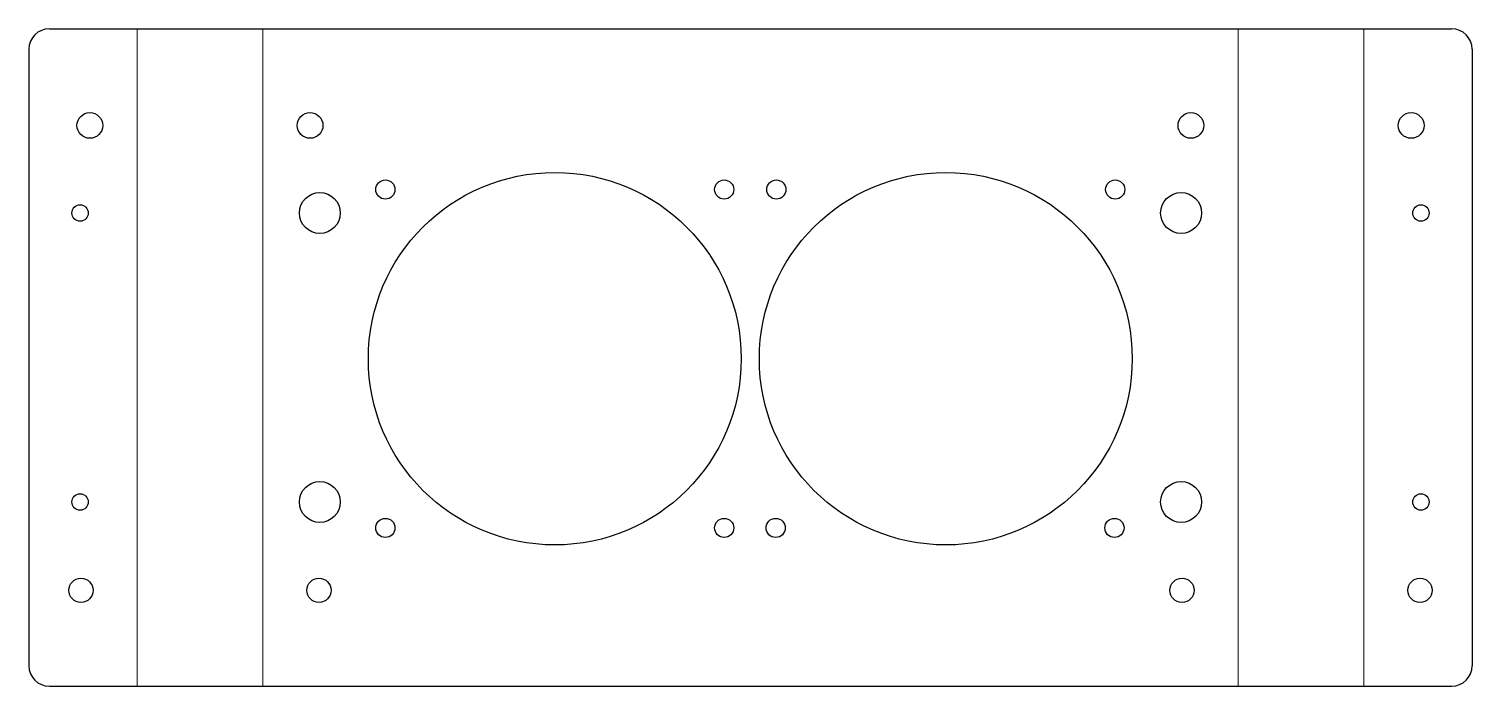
# Model space of a CAD drawing. Header units: inches. Extents: x -2 to 15.6, y 0 to 8.
import ezdxf

# ---------------------------------------------------------------- set-up
doc = ezdxf.new("R2010")
doc.units = ezdxf.units.IN
doc.header["$MEASUREMENT"] = 0

msp = doc.modelspace()

# ---------------------------------------------------------------- linework, layer by layer
at = {"color": 7, "linetype": 'Continuous', "lineweight": 25}
for p, q in [((-1.724, 8.03), (15.387, 8.03)), ((-1.974, 7.78), (-1.974, 0.25)), ((15.637, 7.78), (15.637, 0.25)), ((-1.724, 0), (15.387, 0))]:
    msp.add_line(p, q, dxfattribs=at)
at = {"color": 8, "linetype": 'Continuous', "lineweight": 0}
for p, q in [((-0.653, 0), (-0.653, 8.03)), ((0.88, 0), (0.88, 8.03)), ((12.783, 8.03), (12.783, 0)), ((14.315, 8.03), (14.315, 0))]:
    msp.add_line(p, q, dxfattribs=at)
at = {"color": 7, "linetype": 'Continuous', "lineweight": 25}
for centre, radius in [((-1.23, 6.85), 0.157), ((1.457, 6.85), 0.157), ((12.205, 6.85), 0.157), ((14.893, 6.85), 0.157), ((4.443, 4), 2.275), ((2.376, 6.067), 0.117), ((6.51, 6.067), 0.117), ((9.214, 4), 2.275), ((7.147, 6.067), 0.117), ((11.281, 6.067), 0.117), ((1.576, 5.78), 0.25), ((12.086, 5.78), 0.25), ((-1.349, 5.78), 0.1), ((15.012, 5.78), 0.1), ((1.576, 2.25), 0.25), ((12.086, 2.25), 0.25), ((-1.349, 2.25), 0.1), ((15.012, 2.25), 0.1), ((2.376, 1.933), 0.117), ((6.51, 1.933), 0.117), ((7.138, 1.933), 0.117), ((11.272, 1.933), 0.117), ((-1.339, 1.171), 0.148), ((1.565, 1.171), 0.148), ((12.097, 1.171), 0.148), ((15.001, 1.171), 0.148)]:
    msp.add_circle(centre, radius, dxfattribs=at)
for centre, start, end in [((-1.724, 7.78), 90, 180), ((15.387, 7.78), 0, 90), ((-1.724, 0.25), 180, 270), ((15.387, 0.25), 270, 0)]:
    msp.add_arc(centre, 0.25, start, end, dxfattribs=at)

doc.saveas('drawing.dxf')
